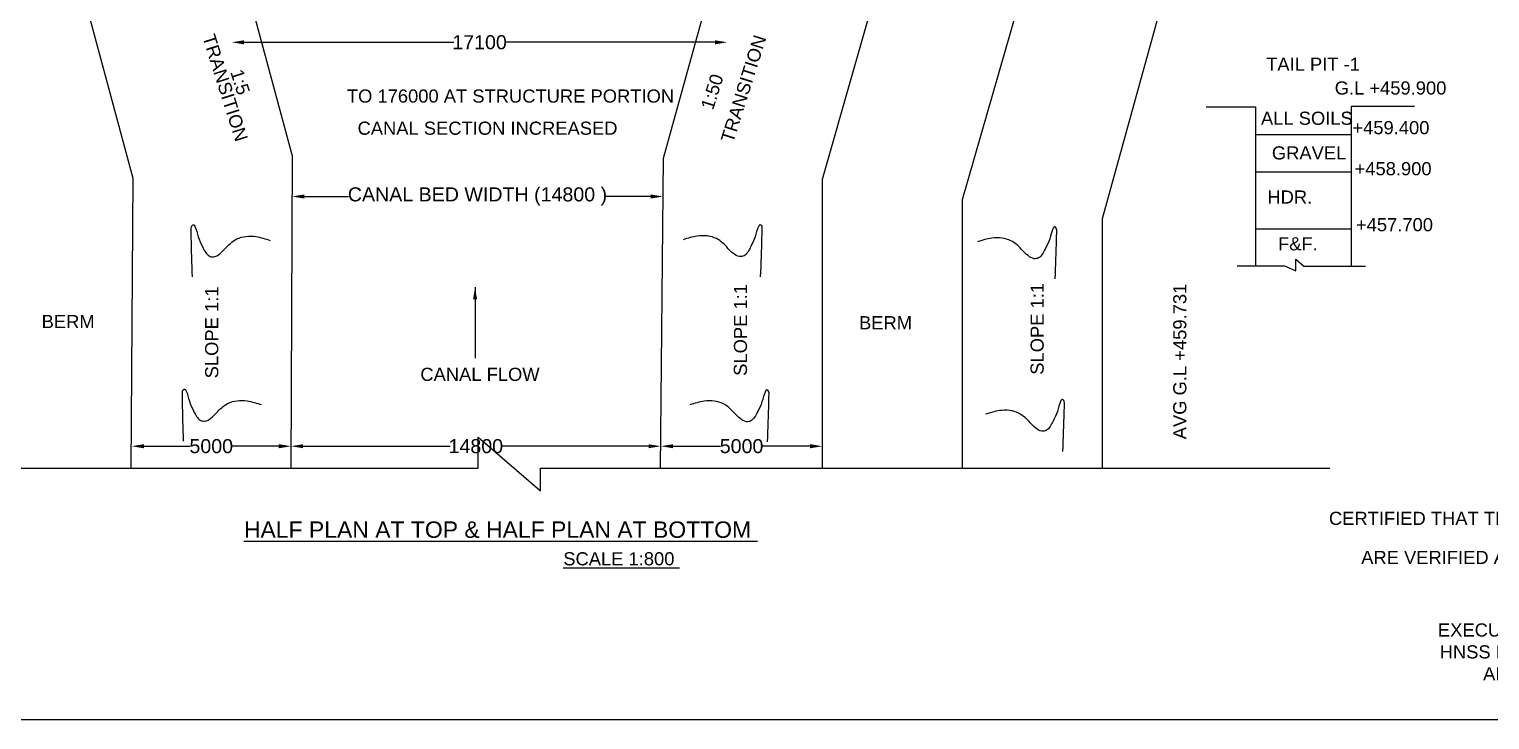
# Model space of a CAD drawing. Header units: millimetres. Extents: x 5124 to 2373550, y 2311 to 44315924.
# Drawn here: x 2365899 to 2370061, y 44308846 to 44310813 of the extents above; entities that cross this region are included whole.
import ezdxf

# ---------------------------------------------------------------- set-up
doc = ezdxf.new("R2010")
doc.units = ezdxf.units.MM
doc.header["$MEASUREMENT"] = 0
for name, color, linetype in [('DIMENSION', 7, 'Continuous'), ('DRAWING', 7, 'Continuous'), ('TEXT', 7, 'Continuous')]:
    doc.layers.add(name, color=color, linetype=linetype)
doc.styles.get("Standard").update_dxf_attribs({"font": 'arial.ttf', "height": 40})
doc.dimstyles.get("Standard").update_dxf_attribs({"dimtxt": 40, "dimasz": 35, "dimexe": 0.18, "dimexo": 0.0625, "dimgap": 0.09, "dimtad": 0, "dimdec": 0, "dimzin": 0, "dimdsep": 46, "dimtxsty": 'Standard', "dimcen": 0.09, "dimse1": 1, "dimse2": 1, "dimadec": 0, "dimazin": 0, "dimtfac": 1, "dimtdec": 0, "dimtofl": 0, "dimtmove": 0, "dimatfit": 3, "dimfxl": 1, "dimtolj": 1, "dimtzin": 0, "dimarcsym": 0})

# ---------------------------------------------------------------- blocks, each defined once
blk = doc.blocks.new('*D184')
at = {"layer": 'Defpoints', "color": 0, "transparency": 16777216}
for p in [(2366476.5, 44310766), (2367888.1, 44310776), (2367888.1, 44310766)]:
    blk.add_point(p, dxfattribs=at)
at = {"layer": 'DIMENSION', "color": 0, "lineweight": -2, "transparency": 16777216}
for p, q in [((2366511.5, 44310776), (2367108.9, 44310776)), ((2367853.1, 44310776), (2367255.7, 44310776))]:
    blk.add_line(p, q, dxfattribs=at)
at = {"layer": 'DIMENSION', "color": 0, "transparency": 16777216}
for points in [[(2366511.5, 44310781.8), (2366511.5, 44310770.2), (2366476.5, 44310776)], [(2367853.1, 44310781.8), (2367853.1, 44310770.2), (2367888.1, 44310776)]]:
    blk.add_solid(points, dxfattribs=at)
at = {"layer": 'DIMENSION', "color": 0, "transparency": 16777216, "insert": (2367182.3, 44310776), "char_height": 40, "attachment_point": 5}
blk.add_mtext('\\A1;17100', dxfattribs=at)
blk = doc.blocks.new('*D186')
at = {"layer": 'Defpoints', "color": 0, "transparency": 16777216}
for p in [(2366647.7, 44310327), (2367705.2, 44310336.8), (2367705.2, 44310317.4)]:
    blk.add_point(p, dxfattribs=at)
at = {"layer": 'DIMENSION', "color": 0, "lineweight": -2, "transparency": 16777216}
for p, q in [((2366682.7, 44310336.8), (2366809.2, 44310336.8)), ((2367670.2, 44310336.8), (2367543.6, 44310336.8))]:
    blk.add_line(p, q, dxfattribs=at)
at = {"layer": 'DIMENSION', "color": 0, "transparency": 16777216}
for points in [[(2366682.7, 44310342.6), (2366682.7, 44310330.9), (2366647.7, 44310336.8)], [(2367670.2, 44310342.6), (2367670.2, 44310330.9), (2367705.2, 44310336.8)]]:
    blk.add_solid(points, dxfattribs=at)
at = {"layer": 'DIMENSION', "color": 0, "transparency": 16777216, "insert": (2367176.4, 44310336.8), "char_height": 40, "attachment_point": 5}
blk.add_mtext('\\A1;CANAL BED WIDTH (14800 )', dxfattribs=at)
blk = doc.blocks.new('*D187')
at = {"layer": 'Defpoints', "color": 0, "transparency": 16777216}
for p in [(2366190.6, 44309669.9), (2366644.8, 44309667.8), (2366644.8, 44309625.3)]:
    blk.add_point(p, dxfattribs=at)
at = {"layer": 'DIMENSION', "color": 0, "lineweight": -2, "transparency": 16777216}
for p, q in [((2366225.6, 44309625.3), (2366357.9, 44309625.3)), ((2366609.8, 44309625.3), (2366477.4, 44309625.3))]:
    blk.add_line(p, q, dxfattribs=at)
at = {"layer": 'DIMENSION', "color": 0, "transparency": 16777216}
for points in [[(2366225.6, 44309631.1), (2366225.6, 44309619.5), (2366190.6, 44309625.3)], [(2366609.8, 44309631.1), (2366609.8, 44309619.5), (2366644.8, 44309625.3)]]:
    blk.add_solid(points, dxfattribs=at)
at = {"layer": 'DIMENSION', "color": 0, "transparency": 16777216, "insert": (2366417.7, 44309625.3), "char_height": 40, "attachment_point": 5}
blk.add_mtext('\\A1;5000', dxfattribs=at)
blk = doc.blocks.new('*D188')
at = {"layer": 'Defpoints', "color": 0, "transparency": 16777216}
for p in [(2366644.6, 44309624.8), (2367698.8, 44309625.3), (2367698.8, 44309615.3)]:
    blk.add_point(p, dxfattribs=at)
at = {"layer": 'DIMENSION', "color": 0, "lineweight": -2, "transparency": 16777216}
for p, q in [((2366679.6, 44309625.3), (2367098.3, 44309625.3)), ((2367663.8, 44309625.3), (2367245.1, 44309625.3))]:
    blk.add_line(p, q, dxfattribs=at)
at = {"layer": 'DIMENSION', "color": 0, "transparency": 16777216}
for points in [[(2366679.6, 44309631.1), (2366679.6, 44309619.5), (2366644.6, 44309625.3)], [(2367663.8, 44309631.1), (2367663.8, 44309619.5), (2367698.8, 44309625.3)]]:
    blk.add_solid(points, dxfattribs=at)
at = {"layer": 'DIMENSION', "color": 0, "transparency": 16777216, "insert": (2367171.7, 44309625.3), "char_height": 40, "attachment_point": 5}
blk.add_mtext('\\A1;14800', dxfattribs=at)
blk = doc.blocks.new('*D189')
at = {"layer": 'Defpoints', "color": 0, "transparency": 16777216}
for p in [(2367698.9, 44309625.3), (2368159.1, 44309625.3), (2368159.1, 44309610.4)]:
    blk.add_point(p, dxfattribs=at)
at = {"layer": 'DIMENSION', "color": 0, "lineweight": -2, "transparency": 16777216}
for p, q in [((2367733.9, 44309625.3), (2367869.3, 44309625.3)), ((2368124.1, 44309625.3), (2367988.8, 44309625.3))]:
    blk.add_line(p, q, dxfattribs=at)
at = {"layer": 'DIMENSION', "color": 0, "transparency": 16777216}
for points in [[(2367733.9, 44309631.1), (2367733.9, 44309619.5), (2367698.9, 44309625.3)], [(2368124.1, 44309631.1), (2368124.1, 44309619.5), (2368159.1, 44309625.3)]]:
    blk.add_solid(points, dxfattribs=at)
at = {"layer": 'DIMENSION', "color": 0, "transparency": 16777216, "insert": (2367929, 44309625.3), "char_height": 40, "attachment_point": 5}
blk.add_mtext('\\A1;5000', dxfattribs=at)

msp = doc.modelspace()

# ---------------------------------------------------------------- linework, layer by layer
at = {"layer": 'DIMENSION'}
msp.add_lwpolyline([(2373550, 44308845.9), (2363777.7, 44308845.9), (2363777.7, 44315924.3), (2373550, 44315924.3)], close=True, dxfattribs=at)
at = {"layer": 'DRAWING'}
for points in [[(2366189.9, 44309562.8), (2366195, 44310388.4), (2366030.6, 44310998.6)], [(2366501.2, 44310998.6), (2366648.3, 44310452.4), (2366644.3, 44309562.8)], [(2367698.3, 44309562.8), (2367706.3, 44310446.3), (2367859, 44310998.4)], [(2368333.6, 44310998.4), (2368159.1, 44310385.2), (2368159.1, 44309562.8)], [(2368559, 44309562.8), (2368559, 44310328), (2368751.4, 44310998.4)], [(2369156.9, 44310998.3), (2368956.9, 44310273.2), (2368956.9, 44309562.8)], [(2369252.8, 44310592.2), (2369393.7, 44310592.2), (2369393.7, 44310139.4)], [(2369667.3, 44310138.5), (2369667.3, 44310594.4), (2369846.4, 44310594.4)], [(2369393.7, 44310513.8), (2369667.3, 44310513.8)], [(2369393.7, 44310406.9), (2369667.3, 44310406.9)], [(2369393.7, 44310244.8), (2369667.3, 44310244.8)], [(2369341.7, 44310139.4), (2369475.8, 44310139.4), (2369508.7, 44310125.4), (2369508.7, 44310157.8), (2369531.2, 44310138.5), (2369706.7, 44310138.5)], [(2367178.5, 44309562.8), (2367178.5, 44309651.2), (2367355.8, 44309498.6), (2367355.8, 44309562.8)], [(2364764.4, 44309562.8), (2367178.5, 44309562.8)], [(2367355.8, 44309562.8), (2369605.7, 44309562.8)]]:
    msp.add_lwpolyline(points, dxfattribs=at)
for points in [[(2366363.9, 44310107.9), (2366360.9, 44310219.8), (2366360.6, 44310243.2), (2366364.2, 44310255.1), (2366367.8, 44310255.9), (2366370.5, 44310252.6), (2366380.4, 44310221.7), (2366392.6, 44310193.9), (2366401.1, 44310178.2), (2366411.6, 44310167.5), (2366424.5, 44310165), (2366441.9, 44310173.6), (2366472.5, 44310203.3), (2366490.9, 44310215.7), (2366516.3, 44310223.1), (2366545.2, 44310222.6), (2366585.7, 44310211.8)], [(2367983.2, 44310107.9), (2367987.2, 44310219.7), (2367987.6, 44310243.1), (2367984.2, 44310255), (2367980.6, 44310255.8), (2367977.8, 44310252.5), (2367967.6, 44310221.8), (2367955.3, 44310194.1), (2367946.6, 44310178.5), (2367936, 44310167.8), (2367923.1, 44310165.5), (2367905.8, 44310174.1), (2367875.4, 44310204.1), (2367857.1, 44310216.7), (2367831.8, 44310224.3), (2367802.9, 44310224), (2367762.3, 44310213.6)], [(2368822.7, 44310101.9), (2368826.7, 44310213.8), (2368827.2, 44310237.2), (2368823.7, 44310249), (2368820.1, 44310249.9), (2368817.4, 44310246.6), (2368807.2, 44310215.9), (2368794.8, 44310188.2), (2368786.1, 44310172.6), (2368775.6, 44310161.9), (2368762.6, 44310159.5), (2368745.3, 44310168.2), (2368715, 44310198.2), (2368696.6, 44310210.8), (2368671.3, 44310218.4), (2368642.4, 44310218.1), (2368601.8, 44310207.7)], [(2366338.8, 44309639.8), (2366335.8, 44309751.7), (2366335.5, 44309775.1), (2366339.1, 44309786.9), (2366342.7, 44309787.7), (2366345.5, 44309784.4), (2366355.4, 44309753.6), (2366367.5, 44309725.8), (2366376, 44309710.1), (2366386.5, 44309699.4), (2366399.5, 44309696.9), (2366416.8, 44309705.4), (2366447.4, 44309735.1), (2366465.9, 44309747.5), (2366491.2, 44309755), (2366520.1, 44309754.4), (2366560.7, 44309743.7)], [(2368002.8, 44309637.5), (2368006.8, 44309749.4), (2368007.2, 44309772.8), (2368003.8, 44309784.6), (2368000.2, 44309785.5), (2367997.4, 44309782.2), (2367987.2, 44309751.5), (2367974.9, 44309723.8), (2367966.2, 44309708.2), (2367955.6, 44309697.5), (2367942.6, 44309695.2), (2367925.4, 44309703.8), (2367895, 44309733.8), (2367876.7, 44309746.4), (2367851.4, 44309754), (2367822.5, 44309753.7), (2367781.9, 44309743.3)], [(2368844.6, 44309610.5), (2368848.6, 44309722.3), (2368849.1, 44309745.7), (2368845.6, 44309757.6), (2368842, 44309758.4), (2368839.2, 44309755.1), (2368829, 44309724.4), (2368816.7, 44309696.7), (2368808, 44309681.1), (2368797.4, 44309670.4), (2368784.5, 44309668.1), (2368767.2, 44309676.8), (2368736.9, 44309706.7), (2368718.5, 44309719.3), (2368693.2, 44309726.9), (2368664.3, 44309726.6), (2368623.7, 44309716.2)]]:
    msp.add_spline(points, degree=3, dxfattribs=at)

# ---------------------------------------------------------------- texts
at = {"layer": 'TEXT'}
for s, height, rotation, p in [('TRANSITION ', 37.429, 287.5752, (2366391.8, 44310791.8)), ('TRANSITION ', 37.429, 72.4248, (2367904.7, 44310487.3)), ('    1:5', 37.43, 287.5752, (2366454, 44310747.3)), ('           1:50', 37.429, 72.4248, (2367799.2, 44310428.6)), ('SLOPE 1:1', 37.43, 90, (2366437.7, 44309818.7)), ('SLOPE 1:1', 37.43, 90, (2367944.5, 44309825.8)), ('SLOPE 1:1', 37.43, 90, (2368790, 44309828.9)), ('AVG G.L +459.731 ', 37.429, 90, (2369196.6, 44309645))]:
    msp.add_text(s, height=height, rotation=rotation, dxfattribs=at).set_placement(p)
for s, height, p in [('TAIL PIT -1', 37.429, (2369423.9, 44310694.8)), ('G.L +459.900', 37.429, (2369619.3, 44310627.2)), ('TO 176000 AT STRUCTURE PORTION ', 37.429, (2366804.2, 44310604.2)), ('ALL SOILS ', 37.43, (2369409.2, 44310541)), ('CANAL SECTION INCREASED ', 37.429, (2366834.6, 44310512.6)), ('+459.400', 37.43, (2369669.8, 44310514.2)), ('GRAVEL', 37.43, (2369440.3, 44310442.2)), ('+458.900', 37.43, (2369675.9, 44310397.2)), ('HDR.', 37.43, (2369427.5, 44310316.5)), ('+457.700', 37.43, (2369679.9, 44310237.8)), ('F&F.', 37.43, (2369457.8, 44310183.3)), ('BERM', 37.43, (2365934.4, 44309961.8)), ('BERM', 37.43, (2368263.8, 44309958.4)), ('CANAL FLOW ', 37.429, (2367013.6, 44309811.4)), ('%%UHALF PLAN AT TOP & HALF PLAN AT BOTTOM ', 46.787, (2366510.9, 44309364.3)), ('CERTIFIED THAT TRAIL PIT PARTICULARS ', 37.429, (2369602.9, 44309401.1)), ('ARE VERIFIED AND FOUND CORRECT ', 37.429, (2369694.9, 44309289.8)), ('%%USCALE 1:800 ', 37.429, (2367420.9, 44309285.9))]:
    msp.add_text(s, height=height, dxfattribs=at).set_placement(p)
at = {"layer": 'TEXT', "insert": (2369903.9, 44309120.5), "char_height": 37.429, "width": 598.535, "attachment_point": 1}
msp.add_mtext('\\pi9.6637;EXECUTIVE ENGINEER  \\P\\pi14.63;HNSS DIVISION NO -VII \\P\\pi138.36;ANANTAPUR ', dxfattribs=at)

# ---------------------------------------------------------------- dimensions: what is measured, and where the dimension line sits
at = {"layer": 'DIMENSION'}
for base, p1, p2, text, picture, middle in [((2367888.1, 44310776), (2366476.5, 44310766), (2367888.1, 44310766), '17100', '*D184', (2367182.3, 44310776)), ((2367705.2, 44310336.8), (2366647.7, 44310327), (2367705.2, 44310317.4), 'CANAL BED WIDTH (14800 )', '*D186', (2367176.4, 44310336.8)), ((2366644.8, 44309625.3), (2366190.6, 44309669.9), (2366644.8, 44309667.8), '5000', '*D187', (2366417.7, 44309625.3)), ((2367698.8, 44309625.3), (2366644.6, 44309624.8), (2367698.8, 44309615.3), '14800', '*D188', (2367171.7, 44309625.3)), ((2368159.1, 44309625.3), (2367698.9, 44309625.3), (2368159.1, 44309610.4), '5000', '*D189', (2367929, 44309625.3))]:
    dim = msp.add_linear_dim(base=base, p1=p1, p2=p2, text=text, dimstyle='Standard', dxfattribs=at)
    dim.commit()
    dim.dimension.update_dxf_attribs({"geometry": picture, "text_midpoint": middle})

# ---------------------------------------------------------------- leaders
msp.add_leader([(2367169.5, 44310078.3), (2367169.5, 44309876.4)], dimstyle='Standard', override={"dimgap": 0.09, "dimtad": 0}, dxfattribs=at)

doc.saveas('drawing.dxf')
